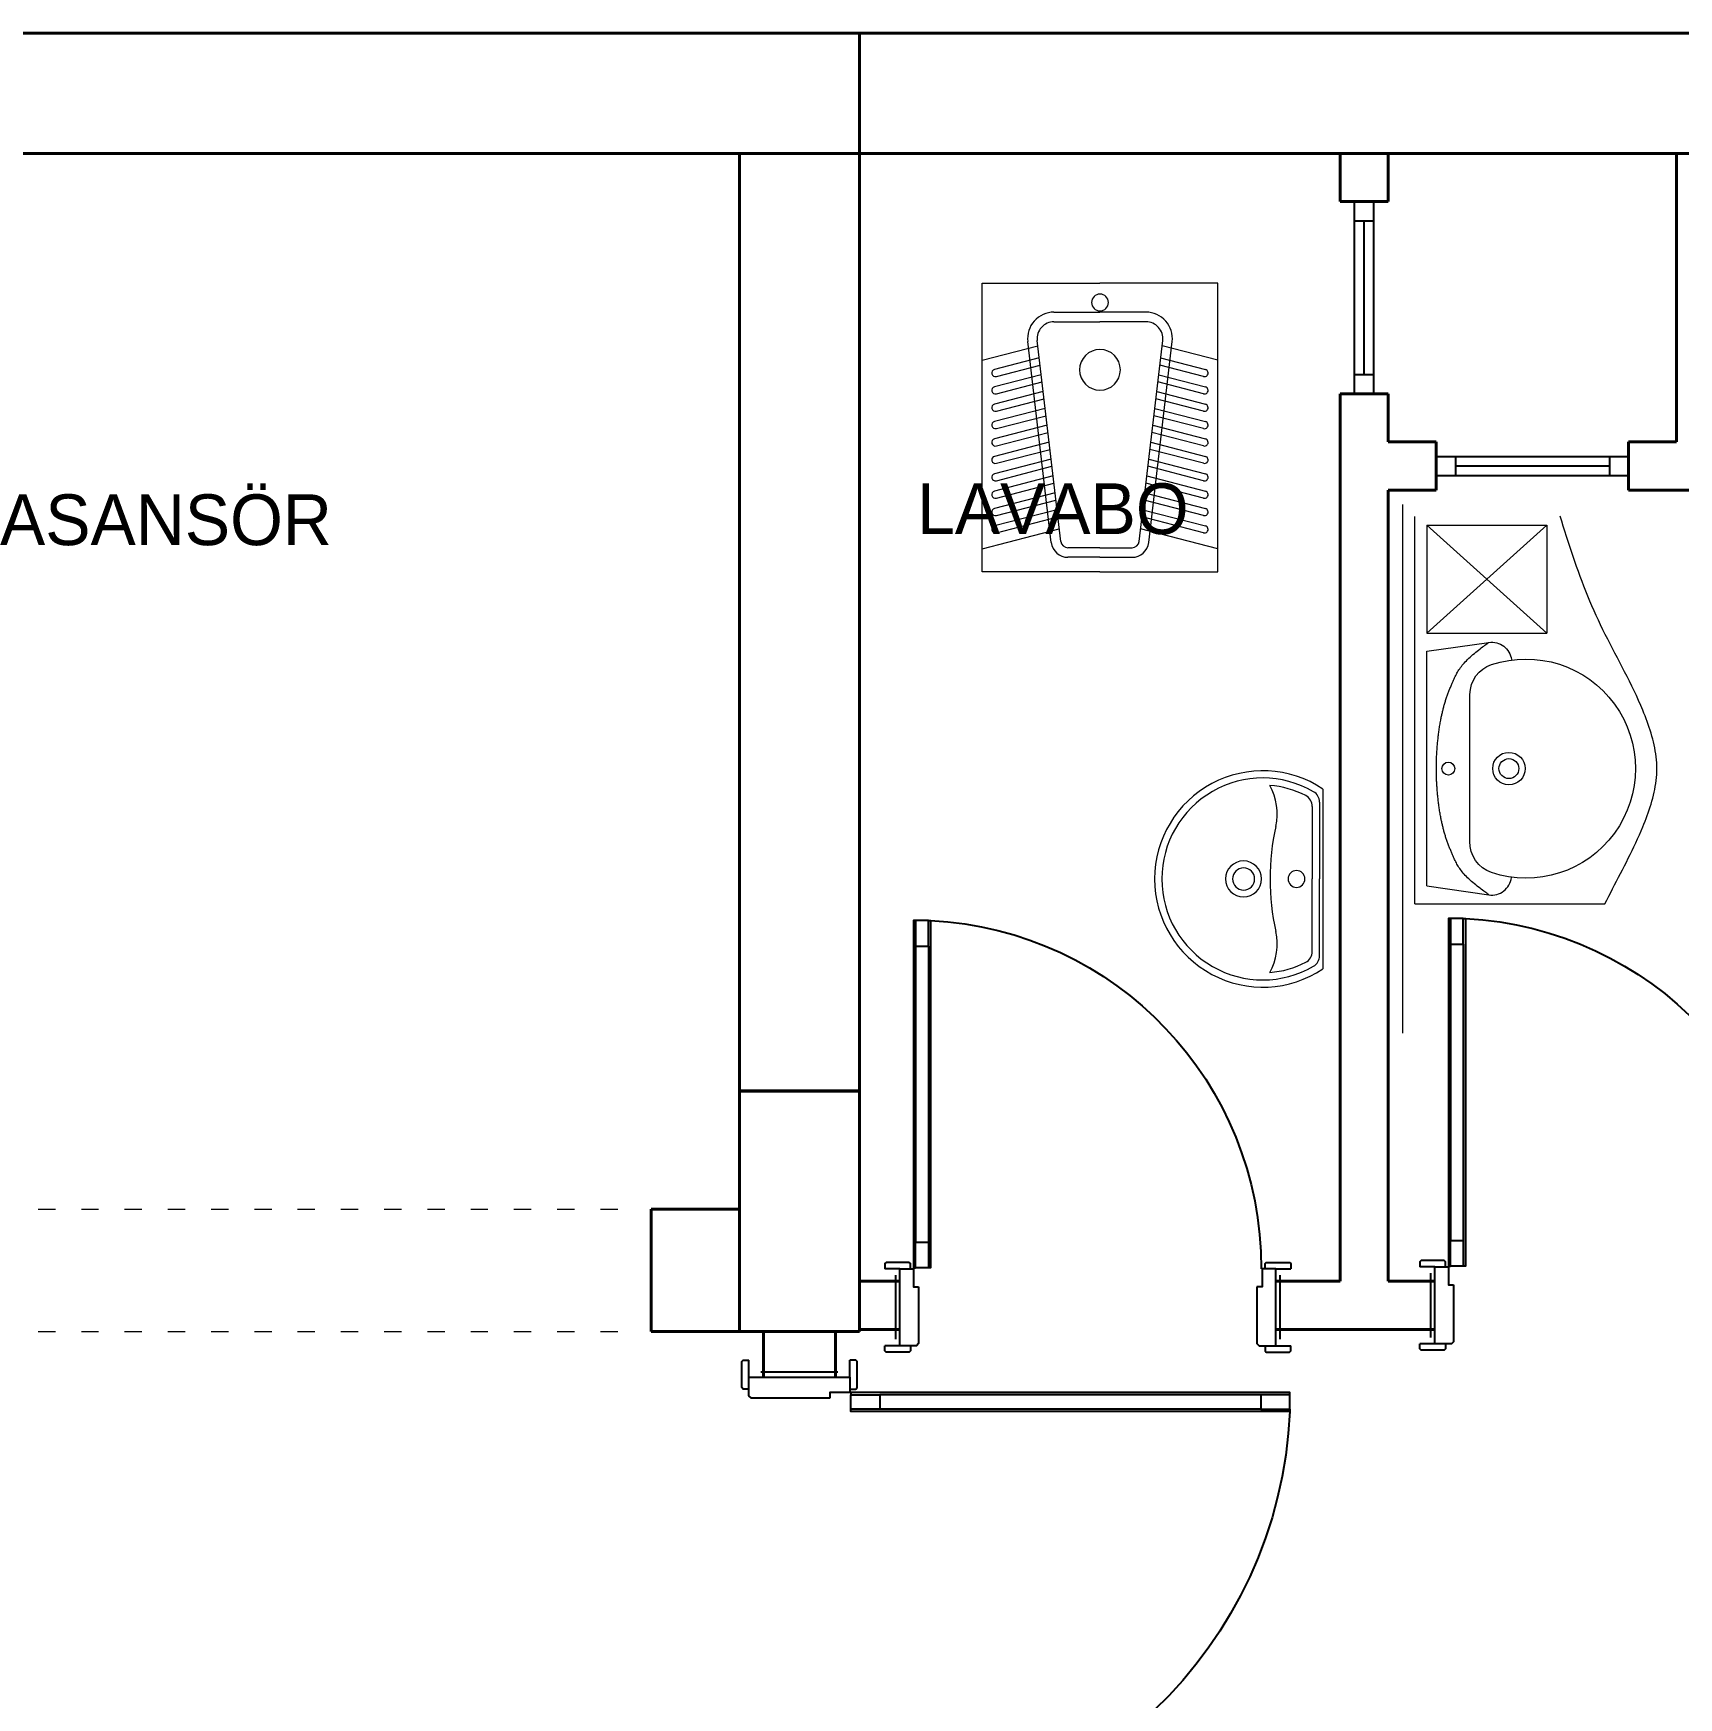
# Model space of a CAD drawing. Header units: millimetres. Extents: x 0 to 2111, y 0 to 1407.
# Drawn here: x 1188.8 to 1531.1, y 1060.5 to 1406.7 of the extents above; entities that cross this region are included whole.
import ezdxf

# ---------------------------------------------------------------- set-up
doc = ezdxf.new("R2010")
doc.units = ezdxf.units.MM
doc.linetypes.add('ACAD_ISO03W100', pattern=[30, 12, -18])
for name, color, linetype, lineweight in [('duvar_40', 255, 'Continuous', 40), ('KAPI_ALFA', 252, 'Continuous', 25), ('TEF', 252, 'Continuous', 13), ('yazı', 255, 'Continuous', 20)]:
    doc.layers.add(name, color=color, linetype=linetype, lineweight=lineweight)
doc.layers.add('PENCERE', color=134, linetype='Continuous')
doc.styles.get("Standard").update_dxf_attribs({"font": 'EtrFont'})

# ---------------------------------------------------------------- blocks, each defined once
blk = doc.blocks.new('12')
at = {"layer": 'TEF'}
for q in [(1476.148511, 1306.217937), (1515.707539, 1225.617169)]:
    blk.add_line((1476.148511, 1225.617169), q, dxfattribs=at)
at = {"layer": 'TEF', "flags": 128}
for points in [[(1478.648511, 1304.428714), (1478.648511, 1281.928714), (1503.648511, 1304.428714), (1503.648511, 1281.928714), (1478.648511, 1304.428714), (1503.648511, 1304.428714)], [(1478.648511, 1281.928714), (1503.648511, 1281.928714)], [(1478.648511, 1229.370384), (1478.648511, 1278.175499)], [(1491.587549, 1227.515025), (1491.567566, 1227.529006), (1491.509487, 1227.56988), (1491.416117, 1227.636048), (1491.290264, 1227.725909), (1491.134732, 1227.83786), (1490.952328, 1227.970303), (1490.745857, 1228.121635), (1490.518125, 1228.290255), (1490.271938, 1228.474564), (1490.010102, 1228.67296), (1489.735423, 1228.883841), (1489.450707, 1229.105608), (1489.158759, 1229.33666), (1488.862385, 1229.575395), (1488.564392, 1229.820212), (1488.267584, 1230.069511), (1487.974769, 1230.321691), (1487.688751, 1230.575151), (1487.412337, 1230.82829), (1487.148332, 1231.079508), (1487.148332, 1231.079508), (1486.898946, 1231.327527), (1486.664, 1231.572374), (1486.442718, 1231.814399), (1486.234324, 1232.053951), (1486.038044, 1232.29138), (1485.853101, 1232.527037), (1485.67872, 1232.761272), (1485.514125, 1232.994435), (1485.358542, 1233.226875), (1485.211193, 1233.458943), (1485.071305, 1233.69099), (1484.9381, 1233.923364), (1484.810804, 1234.156416), (1484.688642, 1234.390497), (1484.570836, 1234.625956), (1484.456613, 1234.863143), (1484.345196, 1235.102408), (1484.23581, 1235.344102), (1484.127679, 1235.588575), (1484.020028, 1235.836176), (1483.944113, 1236.01265), (1483.868136, 1236.190767), (1483.792182, 1236.370442), (1483.716334, 1236.551593), (1483.640678, 1236.734135), (1483.565299, 1236.917984), (1483.490281, 1237.103057), (1483.415708, 1237.289269), (1483.341666, 1237.476537), (1483.268239, 1237.664777), (1483.195512, 1237.853905), (1483.123569, 1238.043838), (1483.052495, 1238.23449), (1482.982375, 1238.42578), (1482.913294, 1238.617621), (1482.845335, 1238.809932), (1482.778584, 1239.002627), (1482.713125, 1239.195624), (1482.649043, 1239.388838), (1482.586423, 1239.582185), (1482.52533, 1239.775597), (1482.465747, 1239.969069), (1482.40764, 1240.162609), (1482.350973, 1240.356229), (1482.295712, 1240.549937), (1482.241821, 1240.743743), (1482.189265, 1240.937658), (1482.138008, 1241.131691), (1482.088015, 1241.325851), (1482.039252, 1241.520149), (1481.991682, 1241.714594), (1481.94527, 1241.909196), (1481.899982, 1242.103966), (1481.855782, 1242.298912), (1481.812634, 1242.494044), (1481.770504, 1242.689373), (1481.729356, 1242.884907), (1481.689155, 1243.080658), (1481.649865, 1243.276634), (1481.611452, 1243.472845), (1481.611452, 1243.472845), (1481.563113, 1243.726497), (1481.516162, 1243.980541), (1481.470586, 1244.234959), (1481.426371, 1244.489734), (1481.383505, 1244.744848), (1481.341974, 1245.000286), (1481.301764, 1245.256028), (1481.262863, 1245.512059), (1481.225256, 1245.768361), (1481.18893, 1246.024916), (1481.153872, 1246.281709), (1481.120069, 1246.53872), (1481.087507, 1246.795934), (1481.056173, 1247.053333), (1481.026054, 1247.3109), (1480.997135, 1247.568617), (1480.969405, 1247.826468), (1480.942848, 1248.084435), (1480.917453, 1248.342501), (1480.893205, 1248.600649), (1480.893205, 1248.600649), (1480.870094, 1248.858865), (1480.848122, 1249.117141), (1480.827295, 1249.375476), (1480.807616, 1249.633866), (1480.789092, 1249.892307), (1480.771727, 1250.150797), (1480.755525, 1250.409333), (1480.740493, 1250.66791), (1480.726635, 1250.926526), (1480.713956, 1251.185178), (1480.70246, 1251.443862), (1480.692154, 1251.702576), (1480.683041, 1251.961315), (1480.675128, 1252.220076), (1480.668418, 1252.478858), (1480.662917, 1252.737655), (1480.65863, 1252.996465), (1480.655561, 1253.255285), (1480.653716, 1253.514112), (1480.6531, 1253.772942), (1480.653716, 1254.031771), (1480.655561, 1254.290598), (1480.65863, 1254.549418), (1480.662917, 1254.808228), (1480.668418, 1255.067025), (1480.675128, 1255.325807), (1480.683041, 1255.584568), (1480.692154, 1255.843308), (1480.70246, 1256.102021), (1480.713956, 1256.360705), (1480.726635, 1256.619357), (1480.740493, 1256.877973), (1480.755525, 1257.13655), (1480.771727, 1257.395086), (1480.789092, 1257.653576), (1480.807616, 1257.912017), (1480.827295, 1258.170407), (1480.848122, 1258.428742), (1480.870094, 1258.687019), (1480.893205, 1258.945234), (1480.917453, 1259.203382), (1480.942848, 1259.461448), (1480.969405, 1259.719415), (1480.997135, 1259.977266), (1481.026054, 1260.234983), (1481.056173, 1260.49255), (1481.087507, 1260.749949), (1481.120069, 1261.007163), (1481.153872, 1261.264175), (1481.18893, 1261.520967), (1481.225256, 1261.777522), (1481.262863, 1262.033824), (1481.301764, 1262.289855), (1481.341974, 1262.545597), (1481.383505, 1262.801035), (1481.426371, 1263.056149), (1481.470586, 1263.310924), (1481.516162, 1263.565342), (1481.563113, 1263.819386), (1481.611452, 1264.073038), (1481.611452, 1264.073038), (1481.649865, 1264.269249), (1481.689155, 1264.465225), (1481.729356, 1264.660976), (1481.770504, 1264.85651), (1481.812634, 1265.051839), (1481.855782, 1265.246971), (1481.899982, 1265.441917), (1481.94527, 1265.636687), (1481.991682, 1265.831289), (1482.039252, 1266.025734), (1482.088015, 1266.220032), (1482.138008, 1266.414193), (1482.189265, 1266.608225), (1482.241821, 1266.80214), (1482.295712, 1266.995946), (1482.350973, 1267.189654), (1482.40764, 1267.383274), (1482.465747, 1267.576814), (1482.52533, 1267.770286), (1482.586423, 1267.963698), (1482.649043, 1268.157045), (1482.713125, 1268.350259), (1482.778584, 1268.543256), (1482.845335, 1268.735951), (1482.913294, 1268.928262), (1482.982375, 1269.120103), (1483.052495, 1269.311393), (1483.123569, 1269.502045), (1483.195512, 1269.691978), (1483.268239, 1269.881106), (1483.341666, 1270.069346), (1483.415708, 1270.256614), (1483.490281, 1270.442826), (1483.565299, 1270.627899), (1483.640678, 1270.811748), (1483.716334, 1270.99429), (1483.792182, 1271.175441), (1483.868136, 1271.355116), (1483.944113, 1271.533233), (1484.020028, 1271.709707), (1484.020028, 1271.709707), (1484.127679, 1271.957308), (1484.23581, 1272.201781), (1484.345196, 1272.443475), (1484.456613, 1272.68274), (1484.570836, 1272.919927), (1484.688642, 1273.155386), (1484.810804, 1273.389467), (1484.9381, 1273.622519), (1485.071305, 1273.854894), (1485.211193, 1274.08694), (1485.358542, 1274.319008), (1485.514125, 1274.551449), (1485.67872, 1274.784611), (1485.853101, 1275.018846), (1486.038044, 1275.254503), (1486.234324, 1275.491933), (1486.442718, 1275.731484), (1486.664, 1275.973509), (1486.898946, 1276.218356), (1487.148332, 1276.466376), (1487.148332, 1276.466376), (1487.412337, 1276.717593), (1487.688751, 1276.970732), (1487.974769, 1277.224192), (1488.267584, 1277.476372), (1488.564392, 1277.725671), (1488.862385, 1277.970488), (1489.158759, 1278.209223), (1489.450707, 1278.440275), (1489.735423, 1278.662042), (1490.010102, 1278.872923), (1490.271938, 1279.071319), (1490.518125, 1279.255628), (1490.745857, 1279.424248), (1490.952328, 1279.57558), (1491.134732, 1279.708023), (1491.290264, 1279.819974), (1491.416117, 1279.909835), (1491.509487, 1279.976003), (1491.567566, 1280.016878), (1491.587549, 1280.030858)]]:
    blk.add_lwpolyline(points, dxfattribs=at)
for points in [[(1478.648511, 1278.175499), (1491.587549, 1280.030858, -0.420517), (1496.259481, 1276.451788, 0.885817)], [(1487.648511, 1238.336071), (1487.648511, 1269.194729, -0.323657), (1492.148249, 1275.417937, -1.383504), (1492.133737, 1232.133066, -0.335264), (1487.648511, 1238.627276, 0.021279)], [(1478.648511, 1229.370384), (1491.587549, 1227.515025, 0.420517), (1496.259481, 1231.094095, 0.060549)]]:
    blk.add_lwpolyline(points, format="xyb", dxfattribs=at)
at = {"layer": 'TEF'}
for centre, radius in [((1495.748511, 1253.772942), 3.375), ((1483.148511, 1253.772942), 1.35), ((1495.748511, 1253.772942), 2.07)]:
    blk.add_circle(centre, radius, dxfattribs=at)
blk = doc.blocks.new('v8')
at = {"layer": 'duvar_40'}
for p, q in [((1480.648511, 1321.717937), (1480.648511, 1311.717937)), ((1520.648511, 1321.717937), (1520.648511, 1311.717937))]:
    blk.add_line(p, q, dxfattribs=at)
at = {"layer": 'PENCERE'}
for p, q in [((1480.648511, 1318.717937), (1520.648511, 1318.717937)), ((1480.648511, 1318.717937), (1480.648511, 1314.717937)), ((1484.648511, 1318.717937), (1484.648511, 1314.717937)), ((1484.648511, 1316.717937), (1516.648511, 1316.717937)), ((1516.648511, 1318.717937), (1516.648511, 1314.717937)), ((1480.648511, 1314.717937), (1520.648511, 1314.717937))]:
    blk.add_line(p, q, dxfattribs=at)
blk = doc.blocks.new('v9')
at = {"layer": 'duvar_40'}
for p, q in [((1460.648511, 1371.717937), (1470.648511, 1371.717937)), ((1460.648511, 1331.717937), (1470.648511, 1331.717937))]:
    blk.add_line(p, q, dxfattribs=at)
at = {"layer": 'PENCERE'}
for p, q in [((1463.648511, 1331.717937), (1463.648511, 1371.717937)), ((1467.648511, 1331.717937), (1467.648511, 1371.717937)), ((1463.648511, 1367.717937), (1467.648511, 1367.717937)), ((1465.648511, 1335.717937), (1465.648511, 1367.717937)), ((1463.648511, 1335.717937), (1467.648511, 1335.717937)), ((1463.648511, 1331.717937), (1467.648511, 1331.717937))]:
    blk.add_line(p, q, dxfattribs=at)
blk = doc.blocks.new('nhytgj')
at = {"layer": 'TEF'}
for p, q in [((3.271955, -28.460249), (3.271955, -3.960249)), ((3.271955, -3.960249), (63.271955, -3.960249)), ((8.018555, -3.960249), (12.173055, -20.003749)), ((11.361855, -6.898249), (14.679555, -19.710449)), ((16.183455, -19.534449), (12.813955, -6.522249)), ((14.977255, -6.898249), (18.188655, -19.299749)), ((19.692555, -19.123749), (16.429355, -6.522249)), ((18.592755, -6.898249), (21.697755, -18.889149)), ((23.201655, -18.713149), (20.044855, -6.522249)), ((22.208155, -6.898249), (25.206855, -18.478549)), ((26.710755, -18.302549), (23.660255, -6.522249)), ((25.823555, -6.898249), (28.715955, -18.067849)), ((30.219955, -17.891849), (27.275655, -6.522249)), ((29.439055, -6.898249), (32.225155, -17.657249)), ((33.729055, -17.481249), (30.891155, -6.522249)), ((33.054455, -6.898249), (35.734255, -17.246549)), ((37.238155, -17.070549), (34.506555, -6.522249)), ((36.669955, -6.898249), (39.243355, -16.835949)), ((40.747255, -16.659949), (38.122055, -6.522249)), ((40.285355, -6.898249), (42.752455, -16.425349)), ((44.256355, -16.249349), (41.737455, -6.522249)), ((43.900855, -6.898249), (46.261555, -16.014649)), ((47.765455, -15.838649), (45.352955, -6.522249)), ((47.271955, -3.960249), (50.271955, -15.545349)), ((63.271955, -3.960249), (63.271955, -28.460249)), ((9.365155, -18.318649), (51.132655, -13.430949)), ((9.597655, -20.305149), (51.365155, -15.417449)), ((55.271955, -18.893749), (55.271955, -28.460249)), ((57.271955, -18.893749), (57.271955, -28.460249)), ((6.271955, -28.460249), (6.271955, -21.794949)), ((8.271955, -28.460249), (8.271955, -21.794949)), ((3.271955, -28.460249), (3.271955, -52.960249)), ((6.271955, -28.460249), (6.271955, -35.125549)), ((8.271955, -28.460249), (8.271955, -35.125549)), ((55.271955, -38.026749), (55.271955, -28.460249)), ((57.271955, -38.026749), (57.271955, -28.460249)), ((63.271955, -52.960249), (63.271955, -28.460249)), ((8.018555, -52.960249), (12.173055, -36.916749)), ((9.597655, -36.615349), (51.365155, -41.503049)), ((11.361855, -50.022249), (14.679555, -37.210049)), ((16.183455, -37.386049), (12.813955, -50.398249)), ((14.977255, -50.022249), (18.188655, -37.620749)), ((19.692555, -37.796749), (16.429355, -50.398249)), ((18.592755, -50.022249), (21.697755, -38.031349)), ((9.365155, -38.601849), (51.132655, -43.489549)), ((23.201655, -38.207349), (20.044855, -50.398249)), ((22.208155, -50.022249), (25.206855, -38.441949)), ((26.710755, -38.617949), (23.660255, -50.398249)), ((25.823555, -50.022249), (28.715955, -38.852649)), ((30.219955, -39.028649), (27.275655, -50.398249)), ((29.439055, -50.022249), (32.225155, -39.263249)), ((33.729055, -39.439249), (30.891155, -50.398249)), ((33.054455, -50.022249), (35.734255, -39.673949)), ((37.238155, -39.849949), (34.506555, -50.398249)), ((36.669955, -50.022249), (39.243355, -40.084549)), ((40.747255, -40.260549), (38.122055, -50.398249)), ((40.285355, -50.022249), (42.752455, -40.495149)), ((44.256355, -40.671149), (41.737455, -50.398249)), ((43.900855, -50.022249), (46.261555, -40.905849)), ((47.765455, -41.081849), (45.352955, -50.398249)), ((47.271955, -52.960249), (50.271955, -41.375149)), ((3.271955, -52.960249), (63.271955, -52.960249))]:
    blk.add_line(p, q, dxfattribs=at)
for centre, radius, start, end in [((12.087855, -6.710249), 0.75, 14.518021, 194.518021), ((15.703355, -6.710249), 0.75, 14.518021, 194.518021), ((19.318755, -6.710249), 0.75, 14.518021, 194.518021), ((22.934155, -6.710249), 0.75, 14.518021, 194.518021), ((26.549655, -6.710249), 0.75, 14.518021, 194.518021), ((30.165055, -6.710249), 0.75, 14.518021, 194.518021), ((33.780555, -6.710249), 0.75, 14.518021, 194.518021), ((37.395955, -6.710249), 0.75, 14.518021, 194.518021), ((41.011455, -6.710249), 0.75, 14.518021, 194.518021), ((44.626855, -6.710249), 0.75, 14.518021, 194.518021), ((51.771955, -18.893749), 5.5, 0, 96.674469), ((51.771955, -18.893749), 3.5, 0, 96.674469), ((9.771955, -21.794949), 3.5, 96.674469, 180), ((9.771955, -21.794949), 1.5, 96.674469, 180), ((45.271955, -28.460249), 4.25, 0, 180), ((59.271955, -28.460249), 1.75, 0, 180), ((45.271955, -28.460249), 4.25, 180, 0), ((59.271955, -28.460249), 1.75, 180, 0), ((9.771955, -35.125549), 3.5, 180, 263.325531), ((9.771955, -35.125549), 1.5, 180, 263.325531), ((51.771955, -38.026749), 5.5, 263.325531, 0), ((51.771955, -38.026749), 3.5, 263.325531, 0), ((12.087855, -50.210249), 0.75, 165.481979, 345.481979), ((15.703355, -50.210249), 0.75, 165.481979, 345.481979), ((19.318755, -50.210249), 0.75, 165.481979, 345.481979), ((22.934155, -50.210249), 0.75, 165.481979, 345.481979), ((26.549655, -50.210249), 0.75, 165.481979, 345.481979), ((30.165055, -50.210249), 0.75, 165.481979, 345.481979), ((33.780555, -50.210249), 0.75, 165.481979, 345.481979), ((37.395955, -50.210249), 0.75, 165.481979, 345.481979), ((41.011455, -50.210249), 0.75, 165.481979, 345.481979), ((44.626855, -50.210249), 0.75, 165.481979, 345.481979)]:
    blk.add_arc(centre, radius, start, end, dxfattribs=at)
blk = doc.blocks.new('hyuk')
at = {"layer": 'TEF'}
for p, q in [((37.4166, 0), (0, 0)), ((2.7158, 0.7), (18.7083, 0.7)), ((3.6033, 2.2), (18.7083, 2.2)), ((33.8132, 2.2), (18.7083, 2.2)), ((34.7008, 0.7), (18.7083, 0.7))]:
    blk.add_line(p, q, dxfattribs=at)
for centre, radius, start, end in [((18.7083, 12.5), 22.5, 90, 213.748989), ((18.7083, 12.5), 22.5, 326.251011, 90), ((18.7083, 12.5), 21, 90, 210.178971), ((18.7083, 12.5), 21, 329.821029, 90), ((18.7083, 16.5), 3.75, 90, 270), ((18.7083, 16.5), 2.3, 90, 270), ((18.7083, 16.5), 3.75, 270, 90), ((18.7083, 16.5), 2.3, 270, 90), ((5.1705, 21.504), 12, 240.500375, 282.612157), ((18.7083, 12.5), 19.5, 184.235926, 207.311218), ((18.7083, -39), 50, 90, 102.612157), ((18.7083, -39), 50, 77.387843, 90), ((32.246, 21.504), 12, 257.387843, 299.499625), ((18.7083, 12.5), 19.5, 332.688782, 355.764074), ((18.7083, 5.5), 1.75, 90, 270), ((18.7083, 5.5), 1.75, 270, 90), ((3.6033, 4.7), 2.5, 207.311218, 270), ((33.8132, 4.7), 2.5, 270, 332.688782), ((2.7158, 3.2), 2.5, 210.178971, 270), ((34.7008, 3.2), 2.5, 270, 329.821029)]:
    blk.add_arc(centre, radius, start, end, dxfattribs=at)
blk = doc.blocks.new('juk')
at = {"layer": 'KAPI_ALFA'}
for p, q in [((0, 0), (-3.111111, 0)), ((78.222222, 0), (81.333333, 0)), ((-0.888889, -14.666667), (-0.888889, -1.333333)), ((79.111111, -14.666667), (79.111111, -1.333333)), ((0, -16), (-3.111111, -16)), ((78.222222, -16), (81.333333, -16)), ((3.288889, -83.112806), (3.288889, -21.511111)), ((5.955556, -83.112806), (5.955556, -21.511111))]:
    blk.add_line(p, q, dxfattribs=at)
at = {"layer": 'KAPI_ALFA', "flags": 128}
for points in [[(2.222222, 0), (2.222222, 1.066667), (1.955556, 1.333333), (-2.844444, 1.333333), (-3.111111, 1.066667), (-3.111111, 0)], [(76, 0), (76, 1.066667), (76.266667, 1.333333), (81.066667, 1.333333), (81.333333, 1.066667), (81.333333, 0)], [(2.222222, -16), (2.222222, -17.066667), (1.955556, -17.333333), (-2.844444, -17.333333), (-3.111111, -17.066667), (-3.111111, -16)], [(3.288889, -88.446139), (2.844444, -88.446139), (2.844444, -16.177778), (3.288889, -16.177778)], [(5.955556, -88.446139), (6.4, -88.446139), (6.4, -16.177778), (5.955556, -16.177778)], [(76, -16), (76, -17.066667), (76.266667, -17.333333), (81.066667, -17.333333), (81.333333, -17.066667), (81.333333, -16)]]:
    blk.add_lwpolyline(points, dxfattribs=at)
for points in [[(3.911111, -12.266667), (3.911111, -0.444444), (3.466667, 0), (0, 0), (0, -16), (2.844444, -16), (2.844444, -12.266667)], [(74.311111, -12.266667), (74.311111, -0.444444), (74.755556, 0), (78.222222, 0), (78.222222, -16), (75.377778, -16), (75.377778, -12.266667)], [(5.955556, -16.177778), (3.288889, -16.177778), (3.288889, -21.511111), (5.955556, -21.511111)], [(5.955556, -88.446139), (3.288889, -88.446139), (3.288889, -83.112806), (5.955556, -83.112806)]]:
    blk.add_lwpolyline(points, close=True, dxfattribs=at)
at = {"layer": 'KAPI_ALFA'}
blk.add_arc((2.844444, -16.177778), 72.355774, 272.816643, 0.140776, dxfattribs=at)
blk = doc.blocks.new('njyuhk')
at = {"layer": 'KAPI_ALFA'}
for p, q in [((0, 21), (-3.5, 21)), ((98, 21), (101.5, 21)), ((-1, 2.5), (-1, 18.5)), ((99, 2.5), (99, 18.5)), ((0, 0), (-3.5, 0)), ((98, 0), (101.5, 0)), ((3.7, -85.501906), (3.7, -6.2)), ((6.7, -85.501906), (6.7, -6.2))]:
    blk.add_line(p, q, dxfattribs=at)
at = {"layer": 'KAPI_ALFA', "flags": 128}
for points in [[(2.5, 21), (2.5, 22.2), (2.2, 22.5), (-3.2, 22.5), (-3.5, 22.2), (-3.5, 21)], [(95.5, 21), (95.5, 22.2), (95.8, 22.5), (101.2, 22.5), (101.5, 22.2), (101.5, 21)], [(2.5, 0), (2.5, -1.2), (2.2, -1.5), (-3.2, -1.5), (-3.5, -1.2), (-3.5, 0)], [(95.5, 0), (95.5, -1.2), (95.8, -1.5), (101.2, -1.5), (101.5, -1.2), (101.5, 0)], [(3.7, -91.501906), (3.2, -91.501906), (3.2, -0.2), (3.7, -0.2)], [(6.7, -91.501906), (7.2, -91.501906), (7.2, -0.2), (6.7, -0.2)]]:
    blk.add_lwpolyline(points, dxfattribs=at)
for points in [[(4.4, 4.2), (4.4, 20.5), (3.9, 21), (0, 21), (0, 0), (3.2, 0), (3.2, 4.2)], [(93.6, 4.2), (93.6, 20.5), (94.1, 21), (98, 21), (98, 0), (94.8, 0), (94.8, 4.2)], [(6.7, -0.2), (3.7, -0.2), (3.7, -6.2), (6.7, -6.2)], [(6.7, -91.501906), (3.7, -91.501906), (3.7, -85.501906), (6.7, -85.501906)]]:
    blk.add_lwpolyline(points, close=True, dxfattribs=at)
at = {"layer": 'KAPI_ALFA'}
blk.add_arc((3.247185, -0.23435), 91.353115, 272.479941, 0.146982, dxfattribs=at)

msp = doc.modelspace()

# ---------------------------------------------------------------- linework, layer by layer
at = {"layer": 'duvar_40'}
for p, q in [((1120.646109, 1406.717937), (1360.645836, 1406.717937)), ((1360.645836, 1406.717937), (1360.645836, 1381.717924)), ((1360.648511, 1406.717937), (1945.645755, 1406.717937)), ((1360.645836, 1381.717924), (1120.646109, 1381.717924)), ((1335.648511, 1162.157253), (1335.648511, 1381.689289)), ((1335.648511, 1381.689289), (1360.648511, 1381.689289)), ((1335.648511, 1186.689327), (1335.648511, 1381.689289)), ((1360.645985, 1186.717962), (1360.650913, 1381.717937)), ((1360.648511, 1381.717937), (1945.645755, 1381.717937)), ((1360.648511, 1381.689289), (1360.648511, 1186.689327)), ((1460.648511, 1371.717937), (1460.648511, 1381.717937)), ((1470.648511, 1371.717937), (1470.648511, 1381.717937)), ((1530.648511, 1371.717937), (1530.648511, 1381.717937)), ((1530.648511, 1321.717937), (1530.648511, 1371.717937)), ((1460.648511, 1147.126497), (1460.648511, 1331.717937)), ((1470.648511, 1321.717937), (1470.648511, 1331.717937)), ((1470.648511, 1321.717937), (1480.648511, 1321.717937)), ((1520.648511, 1321.717937), (1530.648511, 1321.717937)), ((1470.648511, 1147.126248), (1470.648511, 1311.717937)), ((1470.648511, 1311.717937), (1480.648511, 1311.717937)), ((1520.648511, 1311.717937), (1540.648511, 1311.717937)), ((1335.646009, 1186.717962), (1360.645985, 1186.717962)), ((1335.646009, 1136.717935), (1335.646009, 1186.717962)), ((1360.648511, 1186.689327), (1335.648511, 1186.689327)), ((1360.645985, 1186.717962), (1360.645985, 1136.717935)), ((1317.30961, 1136.717935), (1317.30961, 1162.157253)), ((1317.30961, 1162.157253), (1335.648511, 1162.157253)), ((1369.012058, 1147.127854), (1360.648511, 1147.127966)), ((1460.648511, 1147.126631), (1447.234281, 1147.12681)), ((1480.306456, 1147.126146), (1470.648511, 1147.126248)), ((1317.30961, 1136.717935), (1335.646009, 1136.717935)), ((1360.645985, 1136.717935), (1335.646009, 1136.717935)), ((1340.648511, 1127.224065), (1340.648511, 1136.717935)), ((1355.648511, 1127.224065), (1355.648511, 1136.717935)), ((1360.645985, 1137.126866), (1369.012058, 1137.126866)), ((1447.234281, 1137.126866), (1480.306456, 1137.126866)), ((1468.384594, 1137.126866), (1480.306456, 1137.126866))]:
    msp.add_line(p, q, dxfattribs=at)
at = {"layer": 'TEF'}
msp.add_line((1473.648511, 1198.717937), (1473.648511, 1308.717937), dxfattribs=at)
at = {"layer": 'TEF', "linetype": 'ACAD_ISO03W100', "ltscale": 0.3}
for p, q in [((1189.752088, 1162.157253), (1315.30961, 1162.157253)), ((1189.752088, 1136.717935), (1315.30961, 1136.717935))]:
    msp.add_line(p, q, dxfattribs=at)
at = {"layer": 'TEF', "flags": 128}
msp.add_lwpolyline([(1515.707539, 1225.617169), (1516.108487, 1226.414825), (1516.512728, 1227.209873), (1516.919606, 1228.002809), (1517.328465, 1228.794132), (1517.738648, 1229.584339), (1518.149499, 1230.373929), (1518.560361, 1231.163398), (1518.970578, 1231.953244), (1519.379494, 1232.743966), (1519.786452, 1233.53606), (1520.190795, 1234.330025), (1520.591867, 1235.126358), (1520.989013, 1235.925556), (1521.381574, 1236.728118), (1521.768895, 1237.534541), (1522.15032, 1238.345323), (1522.525191, 1239.160961), (1522.892853, 1239.981953), (1523.252649, 1240.808797), (1523.603923, 1241.64199), (1523.843832, 1242.228049), (1524.078498, 1242.817281), (1524.307161, 1243.409516), (1524.529058, 1244.004585), (1524.743426, 1244.602318), (1524.949504, 1245.202547), (1525.14653, 1245.805102), (1525.333741, 1246.409813), (1525.510376, 1247.016512), (1525.675672, 1247.625028), (1525.828868, 1248.235194), (1525.9692, 1248.846839), (1526.095908, 1249.459794), (1526.208229, 1250.07389), (1526.3054, 1250.688957), (1526.386661, 1251.304827), (1526.451248, 1251.921329), (1526.4984, 1252.538296), (1526.527355, 1253.155556), (1526.53735, 1253.772942), (1526.53735, 1253.772942), (1526.527876, 1254.390285), (1526.499435, 1255.007428), (1526.452781, 1255.624215), (1526.388669, 1256.240489), (1526.307851, 1256.856095), (1526.211083, 1257.470876), (1526.09912, 1258.084678), (1525.972714, 1258.697342), (1525.832621, 1259.308715), (1525.679594, 1259.918639), (1525.514388, 1260.526958), (1525.337757, 1261.133517), (1525.150456, 1261.73816), (1524.953238, 1262.34073), (1524.746858, 1262.941072), (1524.53207, 1263.539029), (1524.309628, 1264.134446), (1524.080287, 1264.727166), (1523.8448, 1265.317034), (1523.603923, 1265.903893), (1523.168524, 1266.929695), (1522.720055, 1267.946486), (1522.259823, 1268.955068), (1521.789132, 1269.956242), (1521.309288, 1270.950809), (1520.821596, 1271.939569), (1520.327363, 1272.923323), (1519.827893, 1273.902872), (1519.324492, 1274.879017), (1518.818465, 1275.852559), (1518.311119, 1276.824299), (1517.803759, 1277.795037), (1517.297689, 1278.765574), (1516.794216, 1279.736711), (1516.294646, 1280.70925), (1515.800283, 1281.68399), (1515.312433, 1282.661733), (1514.832402, 1283.64328), (1514.361495, 1284.62943), (1513.901018, 1285.620986), (1513.901018, 1285.620986), (1513.451964, 1286.618555), (1513.014074, 1287.62197), (1512.586778, 1288.630871), (1512.169505, 1289.644899), (1511.761684, 1290.663694), (1511.362746, 1291.686896), (1510.972118, 1292.714144), (1510.58923, 1293.74508), (1510.213512, 1294.779344), (1509.844392, 1295.816575), (1509.4813, 1296.856414), (1509.123666, 1297.8985), (1508.770919, 1298.942475), (1508.422487, 1299.987978), (1508.0778, 1301.03465), (1507.736288, 1302.08213), (1507.397379, 1303.13006), (1507.060503, 1304.178078), (1506.725089, 1305.225825), (1506.390567, 1306.272942)], dxfattribs=at)

# ---------------------------------------------------------------- block references
for name in ['v9', 'v8', '12']:
    msp.add_blockref(name, (0, 0))
at = {"layer": 'KAPI_ALFA', "xscale": -1}
for name, p, rotation in [('juk', (1369.012058, 1133.73756), 180), ('juk', (1480.306456, 1134.126179), 180), ('njyuhk', (1358.646117, 1127.224065), 90)]:
    msp.add_blockref(name, p, dxfattribs=dict(at, rotation=rotation))
at = {"layer": 'TEF', "rotation": 90}
for name, p in [('nhytgj', (1382.211996, 1291.445833)), ('hyuk', (1457.046629, 1212.1105))]:
    msp.add_blockref(name, p, dxfattribs=at)

# ---------------------------------------------------------------- texts
at = {"layer": 'yazı', "color": 40}
for s, p in [('ASANSÖR', (1181.822712, 1300.254302, -3531.691171)), ('LAVABO', (1372.609156, 1302.548199))]:
    msp.add_text(s, height=10.560384, rotation=360, dxfattribs=at).set_placement(p)

doc.saveas('drawing.dxf')
